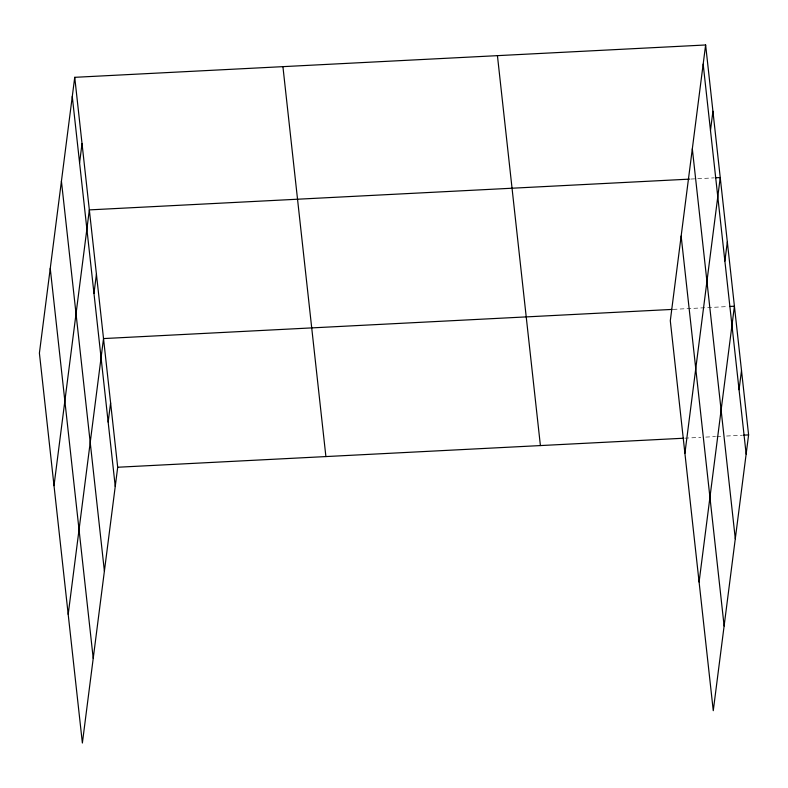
<?xml version="1.0" encoding="UTF-8"?>
<svg xmlns="http://www.w3.org/2000/svg" width="788" height="788" viewBox="0 0 788 788"><rect width="100%" height="100%" fill="white"/><g stroke="black" fill="none" stroke-linecap="round" stroke-linejoin="round"><path stroke-width="0.59" stroke-dasharray="3.94 2.96" d="M690.849 179.053L714.115 177.861M673.188 309.369L728.299 306.542M684.92 438.167L700.837 437.35M705.733 437.094L715.534 436.591M716.755 436.532L721.66 436.286M726.556 436.03L742.473 435.212"/><path stroke-width="1.18" d="M74.732 77.323L39.4 353.103L82.376 743.025L117.698 467.245L74.732 77.323L705.624 44.975L748.6 434.897L713.268 710.678L670.302 320.755L705.624 44.975M79.578 162.781L82.031 143.603M54.008 485.674L89.34 209.894L689.618 179.122M93.969 293.402L96.431 274.234M68.192 614.354L103.523 338.574L671.957 309.428M108.153 422.082L110.606 402.904M710.48 130.434L712.933 111.266M684.91 453.327L720.242 177.546L715.337 177.802M724.871 261.064L727.334 241.886M699.094 582.007L734.416 306.227L729.521 306.473M739.055 389.735L741.508 370.567M117.698 467.245L683.688 438.226M743.705 435.153L748.6 434.897M703.172 64.143L746.147 454.075M692.327 148.824L735.293 538.756M681.147 236.075L724.123 625.997M497.435 55.652L540.401 445.575M282.922 66.645L325.897 456.567M72.269 96.491L115.245 486.423M61.425 181.171L104.39 571.103M50.245 268.422L93.22 658.344"/></g></svg>
